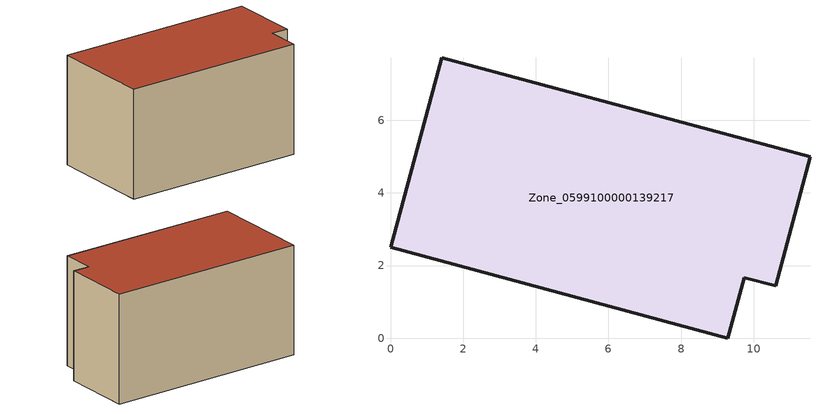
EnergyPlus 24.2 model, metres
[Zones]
Zone_0599100000139217
 floor ground (C_G): 0,2.5 1.41,7.72 11.55,4.99 10.6,1.44 9.74,1.67 9.29,0 z0
 wall outside (C_F): 1.41,7.72 0,2.5 9.29,0 9.74,1.67 10.6,1.44 11.55,4.99 1.41,7.72 z0:5.75
 roof outside (C_R): 11.55,4.99 1.41,7.72 0,2.5 9.29,0 9.74,1.67 10.6,1.44 z5.75
[BUILDING]
Pand.0599100000139217: North Axis=0; Terrain=City; Loads Convergence Tolerance Value=0.04; Temperature Convergence Tolerance Value=0.4; Solar Distribution=FullExterior; Maximum Number of Warmup Days=25; Minimum Number of Warmup Days=1
[Site:Location]
Rotterdam.The.Hague.AP_ZH_NLD Design_Conditions: Latitude=51.96; Longitude=4.45; Time Zone=1; Elevation=-4.5
[SITE:GROUNDTEMPERATURE:BUILDINGSURFACE]
18, 18, 18, 18, 18, 18, 18, 18, 18, 18, 18, 18
[MATERIAL] Thermal Absorptance=0.9; Solar Absorptance=0.7; Visible Absorptance=0.7
Name | Roughness | Thickness | Conductivity | Density | Specific Heat
G.TI.1975-1991 | MediumSmooth | 0.15 | 0.288461 | 540 | 1210
F.TI.1975-1991 | Rough | 0.3 | 0.230769 | 1920 | 840
R.TI.1975-1991 | MediumRough | 0.2 | 0.153846 | 1500 | 1000
[CONSTRUCTION]
C_G: G.TI.1975-1991
C_F: F.TI.1975-1991
C_R: R.TI.1975-1991
[ZONE]
Zone_0599100000139217: Type=1; Multiplier=1; Ceiling Height=Autocalculate; Volume=Autocalculate; Floor Area=autocalculate; Part of Total Floor Area=Yes
[ZONEINFILTRATION:DESIGNFLOWRATE]
Infil_Zone_0599100000139217: Zone or ZoneList or Space or SpaceList=Zone_0599100000139217; Schedule=AlwaysOn; Design Flow Rate Calculation Method=Flow/Area; Flow Rate per Floor Area=0.003; Constant Term Coefficient=1; Temperature Term Coefficient=0; Velocity Term Coefficient=0; Velocity Squared Term Coefficient=0
[HVACTEMPLATE:ZONE:IDEALLOADSAIRSYSTEM]
Zone_0599100000139217: Maximum Heating Supply Air Temperature=50; Minimum Cooling Supply Air Temperature=13; Maximum Heating Supply Air Humidity Ratio=0.0156; Minimum Cooling Supply Air Humidity Ratio=0.0077; Heating Limit=NoLimit; Cooling Limit=NoLimit; Dehumidification Control Type=ConstantSensibleHeatRatio; Cooling Sensible Heat Ratio=0.7; Dehumidification Setpoint=60; Humidification Control Type=None; Humidification Setpoint=30; Outdoor Air Method=None; Outdoor Air Flow Rate per Person=0.00944; Outdoor Air Flow Rate per Zone Floor Area=0; Outdoor Air Flow Rate per Zone=0; Demand Controlled Ventilation Type=None; Outdoor Air Economizer Type=NoEconomizer; Heat Recovery Type=None; Sensible Heat Recovery Effectiveness=0.7; Latent Heat Recovery Effectiveness=0.65
[ZONECONTROL:THERMOSTAT]
ThermostatControl_Zone_0599100000139217: Zone or ZoneList=Zone_0599100000139217; Control Type Schedule=DualSetpointControlType; Control 1=Thermostat_Zone_0599100000139217; Temperature Difference Between Cutout And Setpoint=0
[THERMOSTATSETPOINT:DUALSETPOINT]
Thermostat_Zone_0599100000139217: Heating Setpoint Temperature Schedule=HeatingSetpoint_Zone_0599100000139217; Cooling Setpoint Temperature Schedule=CoolingSetpoint_Zone_0599100000139217
[SCHEDULE:COMPACT]
HeatingSetpoint_Zone_0599100000139217: Through: 12/31, For: AllDays, Until: 24:00, 21
CoolingSetpoint_Zone_0599100000139217: Through: 12/31, For: AllDays, Until: 24:00, 24
DualSetpointControlType: Through: 12/31, For: AllDays, Until: 24:00, 4
AlwaysOn: Through: 12/31, For: AllDays, Until: 24:00, 1
